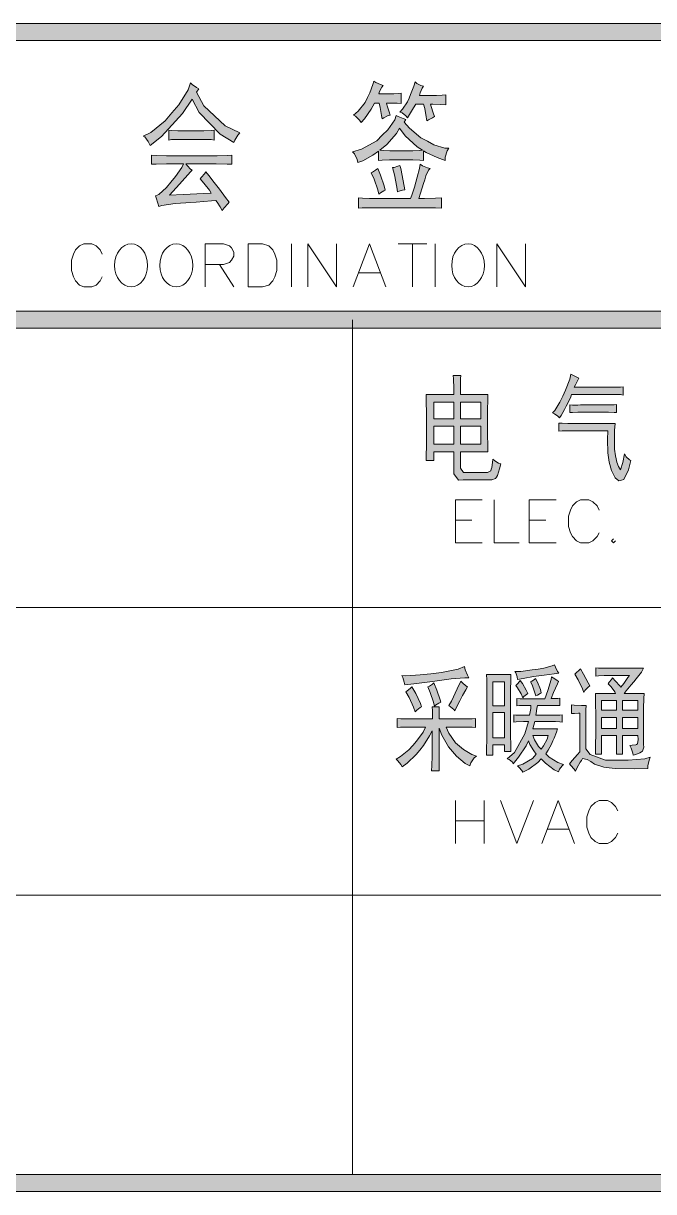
# Model space of a CAD drawing. Header units: millimetres. Extents: x 564 to 880, y 85 to 763.
# Drawn here: x 876.544 to 877.638, y 752.463 to 754.492 of the extents above; entities that cross this region are included whole.
import ezdxf

# ---------------------------------------------------------------- set-up
doc = ezdxf.new("R2010")
doc.units = ezdxf.units.MM

msp = doc.modelspace()

# ---------------------------------------------------------------- hatches: boundary and pattern name
h = msp.add_hatch(color=0)
h.dxf.hatch_style = 2
h.paths.add_polyline_path([(878.8734, 754.4916), (878.8734, 754.4616), (875.3864, 754.4616), (875.3864, 754.4916)])
h = msp.add_hatch(color=0)
h.dxf.hatch_style = 2
h.paths.add_polyline_path([(876.8447, 754.3721), (876.8569, 754.3485), (876.8944, 754.3135), (876.9195, 754.3017), (876.9163, 754.2977), (876.9112, 754.2891), (876.9095, 754.2845), (876.8855, 754.2991), (876.849, 754.3367), (876.8368, 754.36), (876.8204, 754.3349), (876.7839, 754.2949), (876.7642, 754.2798), (876.7606, 754.2866), (876.7545, 754.2945), (876.752, 754.2959), (876.7653, 754.302), (876.79, 754.3224), (876.8018, 754.3364), (876.8136, 754.3503), (876.8297, 754.3764), (876.834, 754.3882), (876.8372, 754.3854), (876.8447, 754.38), (876.8486, 754.3779)])
h = msp.add_hatch(color=0)
h.dxf.hatch_style = 2
h.paths.add_polyline_path([(877.2, 754.3525), (877.1928, 754.3528), (877.1799, 754.3532), (877.1742, 754.3532), (877.1757, 754.3482), (877.1789, 754.3378), (877.1807, 754.3324), (877.1764, 754.3313), (877.1696, 754.3278), (877.1667, 754.326), (877.166, 754.3317), (877.1635, 754.3453), (877.1617, 754.3532), (877.1538, 754.3532), (877.1477, 754.3428), (877.1363, 754.326), (877.1306, 754.3195), (877.1277, 754.3235), (877.1209, 754.3303), (877.1173, 754.3324), (877.1252, 754.3392), (877.1374, 754.3542), (877.1417, 754.3628), (877.1456, 754.3711), (877.151, 754.3854), (877.1524, 754.3911), (877.156, 754.389), (877.1642, 754.3854), (877.1689, 754.3836), (877.1664, 754.3807), (877.1624, 754.3736), (877.161, 754.3693), (877.1828, 754.3693), (877.1871, 754.3693), (877.1957, 754.3696), (877.2, 754.3703)])
h = msp.add_hatch(color=0)
h.dxf.hatch_style = 2
h.paths.add_polyline_path([(877.2576, 754.3299), (877.2544, 754.3278), (877.2476, 754.3242), (877.2443, 754.3224), (877.2436, 754.3292), (877.2408, 754.3439), (877.2386, 754.3514), (877.2254, 754.3514), (877.2215, 754.3449), (877.2143, 754.3331), (877.2111, 754.3278), (877.2079, 754.3313), (877.2014, 754.336), (877.1978, 754.3374), (877.2025, 754.3428), (877.2107, 754.3553), (877.2136, 754.3618), (877.2164, 754.3682), (877.2218, 754.3825), (877.224, 754.39), (877.2272, 754.3875), (877.2343, 754.3839), (877.2386, 754.3825), (877.2365, 754.3793), (877.2329, 754.3711), (877.2315, 754.3664), (877.2576, 754.3664), (877.2612, 754.3664), (877.2712, 754.3671), (877.2776, 754.3675), (877.2776, 754.3503), (877.268, 754.351), (877.2547, 754.3514), (877.2508, 754.3514), (877.2522, 754.3471), (877.2558, 754.3364)])
h = msp.add_hatch(color=0)
h.paths.add_polyline_path([(877.2762, 754.2534), (877.2622, 754.2587), (877.2436, 754.2673), (877.2386, 754.2705), (877.2386, 754.2534), (877.2322, 754.2541), (877.22, 754.2544), (877.2139, 754.2544), (877.1864, 754.2544), (877.1799, 754.2544), (877.1671, 754.2541), (877.1603, 754.2534), (877.1603, 754.2695), (877.1506, 754.263), (877.1331, 754.253), (877.1248, 754.2498), (877.1234, 754.2555), (877.1188, 754.2648), (877.1152, 754.2684), (877.1313, 754.2734), (877.1574, 754.2877), (877.1671, 754.2974), (877.1767, 754.307), (877.1889, 754.3242), (877.1914, 754.3317), (877.195, 754.3299), (877.2032, 754.3263), (877.2082, 754.3249), (877.2053, 754.3203), (877.2143, 754.3095), (877.2343, 754.2927), (877.2454, 754.287), (877.2565, 754.2809), (877.2755, 754.2752), (877.283, 754.2752), (877.2801, 754.2705), (877.2765, 754.2594)])
h.paths.add_polyline_path([(877.1631, 754.2712), (877.1689, 754.2709), (877.1803, 754.2705), (877.1864, 754.2705), (877.2139, 754.2705), (877.22, 754.2705), (877.2315, 754.2709), (877.2372, 754.2712), (877.2275, 754.277), (877.2071, 754.2963), (877.1971, 754.3099), (877.1921, 754.3006), (877.1749, 754.2813)])
h = msp.add_hatch(color=0)
h.dxf.hatch_style = 2
h.paths.add_polyline_path([(876.8494, 754.3052), (876.8572, 754.3052), (876.8701, 754.3056), (876.8751, 754.3063), (876.8751, 754.2891), (876.8697, 754.2898), (876.8569, 754.2902), (876.8494, 754.2902), (876.8193, 754.2902), (876.8125, 754.2902), (876.8011, 754.2898), (876.7964, 754.2891), (876.7964, 754.3063), (876.8011, 754.3056), (876.8121, 754.3052), (876.8186, 754.3052)])
h = msp.add_hatch(color=0)
h.dxf.hatch_style = 2
h.paths.add_polyline_path([(876.8368, 754.2365), (876.8343, 754.234), (876.815, 754.2126), (876.7978, 754.1932), (876.8211, 754.1943), (876.8572, 754.1961), (876.8701, 754.1968), (876.8669, 754.2018), (876.8572, 754.214), (876.8508, 754.2215), (876.8533, 754.2244), (876.8583, 754.2305), (876.8608, 754.2337), (876.8658, 754.2276), (876.8751, 754.2154), (876.8798, 754.2097), (876.8844, 754.204), (876.8951, 754.1893), (876.9012, 754.1811), (876.8987, 754.1782), (876.8926, 754.1711), (876.8891, 754.1668), (876.8858, 754.1728), (876.8805, 754.1814), (876.8783, 754.1839), (876.8705, 754.1832), (876.844, 754.1814), (876.8257, 754.18), (876.8075, 754.1786), (876.7842, 754.1754), (876.7789, 754.1736), (876.7771, 754.1796), (876.7742, 754.1889), (876.7731, 754.1922), (876.7789, 754.1947), (876.7925, 754.2065), (876.8, 754.2161), (876.8078, 754.2258), (876.8189, 754.2415), (876.8218, 754.248), (876.8014, 754.248), (876.7921, 754.248), (876.7742, 754.2473), (876.7663, 754.2469), (876.7663, 754.263), (876.7746, 754.2623), (876.7921, 754.2619), (876.8007, 754.2619), (876.8715, 754.2619), (876.8801, 754.2619), (876.8977, 754.2623), (876.9059, 754.263), (876.9059, 754.2469), (876.8977, 754.2473), (876.8787, 754.248), (876.8687, 754.248), (876.8261, 754.248), (876.829, 754.244), (876.8343, 754.2383)])
h = msp.add_hatch(color=0)
h.dxf.hatch_style = 2
h.paths.add_polyline_path([(877.151, 754.1714), (877.1452, 754.1714), (877.1324, 754.1711), (877.1256, 754.1707), (877.1256, 754.1886), (877.1327, 754.1879), (877.1452, 754.1875), (877.1503, 754.1875), (877.2161, 754.1875), (877.2182, 754.1932), (877.2229, 754.2072), (877.2254, 754.2158), (877.2279, 754.2244), (877.2315, 754.2398), (877.2329, 754.2469), (877.2368, 754.2444), (877.2454, 754.2408), (877.2501, 754.2394), (877.2476, 754.2365), (877.2429, 754.2269), (877.2408, 754.2201), (877.2386, 754.2133), (877.2336, 754.1968), (877.2308, 754.1875), (877.2404, 754.1875), (877.2597, 754.1879), (877.2698, 754.1886), (877.2698, 754.1707), (877.2597, 754.1711), (877.2451, 754.1714), (877.2401, 754.1714)])
h = msp.add_hatch(color=0)
h.dxf.hatch_style = 2
h.paths.add_polyline_path([(877.1596, 754.2394), (877.1642, 754.2279), (877.1706, 754.2093), (877.1724, 754.2018), (877.1696, 754.2008), (877.1638, 754.1975), (877.161, 754.195), (877.1596, 754.2025), (877.1531, 754.2212), (877.1481, 754.2319), (877.1499, 754.2333), (877.1556, 754.2369)])
h = msp.add_hatch(color=0)
h.dxf.hatch_style = 2
h.paths.add_polyline_path([(877.1935, 754.199), (877.1925, 754.2072), (877.1882, 754.2287), (877.185, 754.2412), (877.1878, 754.2415), (877.1943, 754.2437), (877.1978, 754.2451), (877.1993, 754.2394), (877.2032, 754.2183), (877.2061, 754.2025), (877.2025, 754.2022), (877.1964, 754.2004)])
h = msp.add_hatch(color=0)
h.dxf.hatch_style = 2
h.paths.add_polyline_path([(875.3763, 753.9621), (875.3763, 753.9918), (878.8734, 753.9918), (878.8734, 753.9621)])
h = msp.add_hatch(color=0)
h.paths.add_polyline_path([(877.3728, 753.727), (877.3706, 753.7181), (877.3671, 753.7063), (877.3653, 753.7038), (877.3635, 753.7013), (877.3574, 753.6988), (877.3535, 753.6988), (877.3077, 753.6988), (877.2994, 753.6984), (877.2912, 753.7092), (877.2912, 753.7199), (877.2912, 753.7474), (877.2569, 753.7474), (877.2569, 753.7324), (877.2433, 753.7324), (877.2436, 753.7363), (877.244, 753.7635), (877.244, 753.7868), (877.244, 753.8097), (877.2436, 753.8401), (877.2433, 753.8473), (877.2912, 753.8473), (877.2912, 753.8576), (877.2909, 753.8741), (877.2905, 753.8802), (877.3034, 753.8802), (877.303, 753.8752), (877.3027, 753.8584), (877.3027, 753.8473), (877.3506, 753.8473), (877.3503, 753.8412), (877.3499, 753.8169), (877.3499, 753.7986), (877.3499, 753.7804), (877.3503, 753.755), (877.3506, 753.7474), (877.3027, 753.7474), (877.3027, 753.7263), (877.3027, 753.7192), (877.3084, 753.712), (877.3141, 753.712), (877.3452, 753.712), (877.3499, 753.712), (877.3556, 753.7149), (877.3563, 753.7177), (877.3574, 753.7202), (877.3588, 753.7292), (877.3592, 753.7349), (877.3624, 753.7321), (877.3689, 753.7281)])
h.paths.add_polyline_path([(877.3381, 753.7607), (877.3381, 753.7922), (877.3027, 753.7922), (877.3027, 753.7607)])
h.paths.add_polyline_path([(877.2912, 753.7607), (877.2912, 753.7922), (877.2569, 753.7922), (877.2569, 753.7607)])
h.paths.add_polyline_path([(877.3381, 753.8047), (877.3381, 753.8337), (877.3027, 753.8337), (877.3027, 753.8047)])
h.paths.add_polyline_path([(877.2912, 753.8047), (877.2912, 753.8337), (877.2569, 753.8337), (877.2569, 753.8047)])
h = msp.add_hatch(color=0)
h.dxf.hatch_style = 2
h.paths.add_polyline_path([(877.5084, 753.8755), (877.5066, 753.872), (877.5027, 753.8641), (877.5005, 753.8598), (877.5653, 753.8598), (877.5707, 753.8598), (877.5807, 753.8601), (877.5853, 753.8605), (877.5853, 753.8462), (877.5807, 753.8469), (877.5707, 753.8473), (877.5653, 753.8473), (877.4959, 753.8473), (877.4944, 753.8433), (877.4898, 753.8333), (877.4866, 753.8272), (877.4837, 753.8211), (877.4776, 753.8108), (877.4748, 753.8065), (877.4723, 753.8093), (877.4665, 753.8136), (877.463, 753.8151), (877.4669, 753.8194), (877.4755, 753.834), (877.4805, 753.8444), (877.4855, 753.8548), (877.4927, 753.8737), (877.4948, 753.8823), (877.498, 753.8805), (877.5048, 753.877)])
h = msp.add_hatch(color=0)
h.dxf.hatch_style = 2
h.paths.add_polyline_path([(877.5553, 753.829), (877.5599, 753.829), (877.5696, 753.8294), (877.5742, 753.8297), (877.5742, 753.8158), (877.5696, 753.8161), (877.5599, 753.8165), (877.5553, 753.8165), (877.5116, 753.8165), (877.507, 753.8165), (877.4977, 753.8161), (877.493, 753.8158), (877.493, 753.829), (877.4977, 753.8287), (877.507, 753.8287), (877.5116, 753.829)])
h = msp.add_hatch(color=0)
h.dxf.hatch_style = 2
h.paths.add_polyline_path([(877.5989, 753.7324), (877.5946, 753.7163), (877.5864, 753.6995), (877.5825, 753.6984), (877.5782, 753.6974), (877.5714, 753.7027), (877.5681, 753.7092), (877.5653, 753.7152), (877.5613, 753.7296), (877.5599, 753.7378), (877.5588, 753.7457), (877.5581, 753.7689), (877.5588, 753.7843), (877.4941, 753.7843), (877.4894, 753.7843), (877.4794, 753.7839), (877.474, 753.7836), (877.474, 753.7975), (877.4794, 753.7972), (877.4894, 753.7968), (877.4941, 753.7968), (877.5714, 753.7968), (877.5707, 753.7847), (877.5703, 753.766), (877.5703, 753.7592), (877.5703, 753.7524), (877.5721, 753.7406), (877.5732, 753.7353), (877.5746, 753.7299), (877.5774, 753.722), (877.5792, 753.7192), (877.5807, 753.7163), (877.585, 753.7292), (877.5878, 753.7442), (877.591, 753.7392), (877.5964, 753.7335)])
h = msp.add_hatch(color=0)
h.dxf.hatch_style = 2
h.paths.add_polyline_path([(877.3173, 753.3553), (877.3105, 753.3553), (877.2869, 753.3532), (877.2708, 753.351), (877.2544, 753.3489), (877.2222, 753.3446), (877.2064, 753.3428), (877.2053, 753.3478), (877.2028, 753.356), (877.2011, 753.3592), (877.2079, 753.3589), (877.2329, 753.3603), (877.2515, 753.3621), (877.2701, 753.3643), (877.2991, 753.3703), (877.3098, 753.375), (877.3113, 753.3693), (877.3152, 753.3596)])
h = msp.add_hatch(color=0)
h.paths.add_polyline_path([(877.3903, 753.3607), (877.3903, 753.3517), (877.39, 753.3338), (877.39, 753.3253), (877.39, 753.2666), (877.39, 753.2566), (877.3903, 753.2372), (877.3903, 753.2272), (877.3792, 753.2272), (877.3792, 753.239), (877.3592, 753.239), (877.3592, 753.2211), (877.3481, 753.2211), (877.3481, 753.2304), (877.3485, 753.2498), (877.3488, 753.2594), (877.3488, 753.3253), (877.3488, 753.3338), (877.3485, 753.3517), (877.3481, 753.3607)])
h.paths.add_polyline_path([(877.3792, 753.2508), (877.3792, 753.2948), (877.3592, 753.2948), (877.3592, 753.2508)])
h.paths.add_polyline_path([(877.3792, 753.3066), (877.3792, 753.3482), (877.3592, 753.3482), (877.3592, 753.3066)])
h = msp.add_hatch(color=0)
h.dxf.hatch_style = 2
h.paths.add_polyline_path([(877.3975, 753.366), (877.4075, 753.3664), (877.4275, 753.3689), (877.4379, 753.3703), (877.4479, 753.3721), (877.4622, 753.3761), (877.4665, 753.3778), (877.468, 753.3736), (877.4715, 753.366), (877.474, 753.3632), (877.4658, 753.3621), (877.4483, 753.36), (877.4393, 753.3589), (877.43, 753.3575), (877.4118, 753.3539), (877.4021, 753.3521), (877.4014, 753.3567), (877.3989, 753.3639)])
h = msp.add_hatch(color=0)
h.dxf.hatch_style = 2
h.paths.add_polyline_path([(877.5116, 753.371), (877.5166, 753.3614), (877.5245, 753.3467), (877.5277, 753.341), (877.5245, 753.3388), (877.5191, 753.3331), (877.517, 753.3299), (877.5148, 753.336), (877.5073, 753.3517), (877.5016, 753.3614), (877.5041, 753.3639), (877.5091, 753.3685)])
h = msp.add_hatch(color=0)
h.paths.add_polyline_path([(877.6211, 753.3718), (877.6172, 753.3653), (877.6082, 753.3535), (877.6039, 753.3482), (877.5993, 753.3428), (877.591, 753.3324), (877.5875, 753.3278), (877.6218, 753.3278), (877.6215, 753.3192), (877.6211, 753.3024), (877.6211, 753.2941), (877.6211, 753.2397), (877.6215, 753.2347), (877.6193, 753.2279), (877.6172, 753.2265), (877.6147, 753.2251), (877.6075, 753.2222), (877.6029, 753.2211), (877.6025, 753.2244), (877.5993, 753.2329), (877.5971, 753.2376), (877.6014, 753.238), (877.6075, 753.239), (877.6089, 753.2397), (877.6104, 753.2405), (877.6114, 753.248), (877.6111, 753.2548), (877.5846, 753.2548), (877.5846, 753.2226), (877.5742, 753.2226), (877.5742, 753.2548), (877.5481, 753.2548), (877.5481, 753.2226), (877.5377, 753.2226), (877.5377, 753.2354), (877.5381, 753.2616), (877.5381, 753.2744), (877.5381, 753.2873), (877.5377, 753.3142), (877.5377, 753.3278), (877.5724, 753.3278), (877.571, 753.331), (877.5646, 753.3396), (877.5596, 753.3449), (877.5613, 753.3474), (877.5653, 753.3524), (877.5671, 753.3553), (877.5724, 753.3496), (877.5796, 753.3414), (877.5817, 753.3388), (877.5864, 753.3453), (877.5939, 753.3557), (877.5964, 753.3592), (877.5588, 753.3592), (877.5528, 753.3592), (877.5427, 753.3589), (877.5381, 753.3582), (877.5381, 753.3725), (877.5427, 753.3721), (877.5524, 753.3718), (877.5578, 753.3718)])
h.paths.add_polyline_path([(877.6111, 753.2673), (877.6111, 753.2863), (877.5846, 753.2863), (877.5846, 753.2673)])
h.paths.add_polyline_path([(877.5742, 753.2673), (877.5742, 753.2863), (877.5481, 753.2863), (877.5481, 753.2673)])
h.paths.add_polyline_path([(877.6111, 753.2988), (877.6111, 753.316), (877.5846, 753.316), (877.5846, 753.2988)])
h.paths.add_polyline_path([(877.5742, 753.2988), (877.5742, 753.316), (877.5481, 753.316), (877.5481, 753.2988)])
h = msp.add_hatch(color=0)
h.dxf.hatch_style = 2
h.paths.add_polyline_path([(877.2569, 753.3467), (877.2619, 753.3338), (877.2676, 753.317), (877.2687, 753.3127), (877.2655, 753.3113), (877.2597, 753.3077), (877.2576, 753.3056), (877.2562, 753.3127), (877.2504, 753.3295), (877.2461, 753.3396), (877.249, 753.3406), (877.2544, 753.3442)])
h = msp.add_hatch(color=0)
h.dxf.hatch_style = 2
h.paths.add_polyline_path([(877.3152, 753.3396), (877.312, 753.3346), (877.3062, 753.3245), (877.3041, 753.3199), (877.3016, 753.3152), (877.2962, 753.3041), (877.2934, 753.2981), (877.2912, 753.3002), (877.2859, 753.3049), (877.2826, 753.3074), (877.2873, 753.3149), (877.2973, 753.336), (877.3034, 753.3496), (877.3066, 753.3467), (877.3123, 753.3414)])
h = msp.add_hatch(color=0)
h.paths.add_polyline_path([(877.4018, 753.2022), (877.4114, 753.205), (877.4279, 753.2151), (877.4347, 753.2226), (877.4304, 753.2283), (877.4236, 753.2397), (877.4211, 753.2455), (877.4172, 753.2372), (877.4039, 753.2176), (877.3946, 753.2061), (877.3932, 753.209), (877.3878, 753.2133), (877.3839, 753.2147), (877.3968, 753.2258), (877.415, 753.258), (877.4211, 753.2791), (877.4122, 753.2791), (877.3996, 753.2787), (877.3957, 753.2784), (877.3957, 753.2909), (877.3993, 753.2905), (877.4129, 753.2902), (877.4229, 753.2902), (877.4236, 753.2931), (877.425, 753.302), (877.425, 753.3074), (877.4172, 753.3074), (877.4054, 753.307), (877.4011, 753.3066), (877.4011, 753.3192), (877.4064, 753.3188), (877.4168, 753.3185), (877.4218, 753.3185), (877.4494, 753.3185), (877.4547, 753.3331), (877.4605, 753.3524), (877.4612, 753.3567), (877.464, 753.3549), (877.4701, 753.351), (877.4733, 753.3489), (877.4712, 753.3449), (877.4647, 753.3299), (877.4605, 753.3192), (877.4644, 753.3192), (877.4719, 753.3195), (877.4758, 753.3199), (877.4758, 753.3074), (877.4365, 753.3074), (877.4358, 753.302), (877.4347, 753.2931), (877.434, 753.2902), (877.463, 753.2902), (877.4672, 753.2902), (877.4755, 753.2905), (877.4794, 753.2909), (877.4794, 753.2784), (877.4758, 753.2787), (877.468, 753.2791), (877.4633, 753.2791), (877.4322, 753.2791), (877.4286, 753.2666), (877.4712, 753.2666), (877.4698, 753.2609), (877.4658, 753.2505), (877.4633, 753.2455), (877.4612, 753.2401), (877.4551, 753.2294), (877.4511, 753.2233), (877.4569, 753.2176), (877.4723, 753.2079), (877.4816, 753.2047), (877.4794, 753.2025), (877.4751, 753.1964), (877.4733, 753.1918), (877.4658, 753.1954), (877.4504, 753.2068), (877.4429, 753.2147), (877.4372, 753.2079), (877.4215, 753.1964), (877.4111, 753.1911), (877.4096, 753.1943), (877.405, 753.1997)])
h.paths.add_polyline_path([(877.4429, 753.2312), (877.4469, 753.2372), (877.4533, 753.2487), (877.4551, 753.2548), (877.4286, 753.2548), (877.4318, 753.2476), (877.4386, 753.2358)])
h = msp.add_hatch(color=0)
h.dxf.hatch_style = 2
h.paths.add_polyline_path([(877.4068, 753.3507), (877.4104, 753.3453), (877.4168, 753.3338), (877.42, 753.3278), (877.4175, 753.3263), (877.4132, 753.3227), (877.4111, 753.3206), (877.4082, 753.3274), (877.4021, 753.3378), (877.3993, 753.3417), (877.4018, 753.3446), (877.4054, 753.3489)])
h = msp.add_hatch(color=0)
h.dxf.hatch_style = 2
h.paths.add_polyline_path([(877.434, 753.3238), (877.4318, 753.331), (877.4272, 753.3431), (877.4247, 753.3482), (877.4268, 753.3492), (877.4315, 753.3524), (877.4333, 753.3542), (877.4368, 753.3474), (877.4418, 753.3349), (877.4433, 753.3292), (877.4411, 753.3278), (877.4365, 753.3249)])
h = msp.add_hatch(color=0)
h.dxf.hatch_style = 2
h.paths.add_polyline_path([(877.2186, 753.3396), (877.2254, 753.3278), (877.2336, 753.3106), (877.235, 753.3049), (877.2329, 753.3034), (877.2272, 753.2991), (877.224, 753.2963), (877.2215, 753.3041), (877.2136, 753.3213), (877.2079, 753.331), (877.2104, 753.3324), (877.2157, 753.3367)])
h = msp.add_hatch(color=0)
h.dxf.hatch_style = 2
h.paths.add_polyline_path([(877.2544, 753.2837), (877.2544, 753.2873), (877.2544, 753.2981), (877.254, 753.3049), (877.2662, 753.3049), (877.2658, 753.2988), (877.2658, 753.288), (877.2658, 753.2837), (877.308, 753.2837), (877.3123, 753.2837), (877.3231, 753.2841), (877.3291, 753.2845), (877.3291, 753.2687), (877.3231, 753.2694), (877.3127, 753.2698), (877.3088, 753.2698), (877.278, 753.2698), (877.2826, 753.2591), (877.2944, 753.2426), (877.3012, 753.2365), (877.3084, 753.2308), (877.3227, 753.2222), (877.3306, 753.2193), (877.3266, 753.2161), (877.3209, 753.2075), (877.3191, 753.2022), (877.3109, 753.2065), (877.2959, 753.219), (877.2891, 753.2272), (877.2819, 753.2354), (877.2708, 753.2558), (877.2662, 753.268), (877.2658, 753.2258), (877.2658, 753.219), (877.2658, 753.2029), (877.2662, 753.1936), (877.2526, 753.1936), (877.2533, 753.2032), (877.254, 753.2193), (877.254, 753.2258), (877.254, 753.2634), (877.2494, 753.2544), (877.2386, 753.2376), (877.2322, 753.2297), (877.2257, 753.2219), (877.2104, 753.2072), (877.2014, 753.2007), (877.1996, 753.2047), (877.1943, 753.2111), (877.191, 753.214), (877.1986, 753.2183), (877.2132, 753.2301), (877.22, 753.2376), (877.2268, 753.2451), (877.2379, 753.2609), (877.2422, 753.2698), (877.2229, 753.2698), (877.1986, 753.2694), (877.1932, 753.2687), (877.1932, 753.2845), (877.1996, 753.2841), (877.23, 753.2837)])
h = msp.add_hatch(color=0)
h.dxf.hatch_style = 2
h.paths.add_polyline_path([(877.5213, 753.3074), (877.5209, 753.2995), (877.5206, 753.2852), (877.5206, 753.2791), (877.5206, 753.2319), (877.5281, 753.2222), (877.5549, 753.2122), (877.5746, 753.2122), (877.5943, 753.2122), (877.6232, 753.2147), (877.6322, 753.2172), (877.6308, 753.2122), (877.6286, 753.2025), (877.6283, 753.1975), (877.6046, 753.1972), (877.5714, 753.1979), (877.5613, 753.199), (877.5517, 753.2), (877.5356, 753.2054), (877.5295, 753.2097), (877.5231, 753.2136), (877.5148, 753.2151), (877.513, 753.2118), (877.5109, 753.209), (877.5059, 753.1993), (877.503, 753.1929), (877.5002, 753.1968), (877.4948, 753.2032), (877.4923, 753.2061), (877.4969, 753.2115), (877.5062, 753.2219), (877.5105, 753.2265), (877.5105, 753.2941), (877.508, 753.2941), (877.5009, 753.2934), (877.4959, 753.2931), (877.4959, 753.3081), (877.5005, 753.3077), (877.513, 753.3074)])
h = msp.add_hatch(color=0)
h.dxf.hatch_style = 2
h.paths.add_polyline_path([(875.3864, 752.463), (875.3864, 752.493), (878.8734, 752.493), (878.8734, 752.463)])

# ---------------------------------------------------------------- linework, layer by layer
at = {"color": 0, "lineweight": 0}
for points in [[(878.8734, 754.4916), (878.8734, 754.4616), (875.3864, 754.4616), (875.3864, 754.4916)], [(876.8447, 754.3721), (876.8569, 754.3485), (876.8944, 754.3135), (876.9195, 754.3017), (876.9163, 754.2977), (876.9112, 754.2891), (876.9095, 754.2845), (876.8855, 754.2991), (876.849, 754.3367), (876.8368, 754.36), (876.8204, 754.3349), (876.7839, 754.2949), (876.7642, 754.2798), (876.7606, 754.2866), (876.7545, 754.2945), (876.752, 754.2959), (876.7653, 754.302), (876.79, 754.3224), (876.8018, 754.3364), (876.8136, 754.3503), (876.8297, 754.3764), (876.834, 754.3882), (876.8372, 754.3854), (876.8447, 754.38), (876.8486, 754.3779)], [(877.2, 754.3525), (877.1928, 754.3528), (877.1799, 754.3532), (877.1742, 754.3532), (877.1757, 754.3482), (877.1789, 754.3378), (877.1807, 754.3324), (877.1764, 754.3313), (877.1696, 754.3278), (877.1667, 754.326), (877.166, 754.3317), (877.1635, 754.3453), (877.1617, 754.3532), (877.1538, 754.3532), (877.1477, 754.3428), (877.1363, 754.326), (877.1306, 754.3195), (877.1277, 754.3235), (877.1209, 754.3303), (877.1173, 754.3324), (877.1252, 754.3392), (877.1374, 754.3542), (877.1417, 754.3628), (877.1456, 754.3711), (877.151, 754.3854), (877.1524, 754.3911), (877.156, 754.389), (877.1642, 754.3854), (877.1689, 754.3836), (877.1664, 754.3807), (877.1624, 754.3736), (877.161, 754.3693), (877.1828, 754.3693), (877.1871, 754.3693), (877.1957, 754.3696), (877.2, 754.3703)], [(877.2576, 754.3299), (877.2544, 754.3278), (877.2476, 754.3242), (877.2443, 754.3224), (877.2436, 754.3292), (877.2408, 754.3439), (877.2386, 754.3514), (877.2254, 754.3514), (877.2215, 754.3449), (877.2143, 754.3331), (877.2111, 754.3278), (877.2079, 754.3313), (877.2014, 754.336), (877.1978, 754.3374), (877.2025, 754.3428), (877.2107, 754.3553), (877.2136, 754.3618), (877.2164, 754.3682), (877.2218, 754.3825), (877.224, 754.39), (877.2272, 754.3875), (877.2343, 754.3839), (877.2386, 754.3825), (877.2365, 754.3793), (877.2329, 754.3711), (877.2315, 754.3664), (877.2576, 754.3664), (877.2612, 754.3664), (877.2712, 754.3671), (877.2776, 754.3675), (877.2776, 754.3503), (877.268, 754.351), (877.2547, 754.3514), (877.2508, 754.3514), (877.2522, 754.3471), (877.2558, 754.3364)], [(877.2762, 754.2534), (877.2622, 754.2587), (877.2436, 754.2673), (877.2386, 754.2705), (877.2386, 754.2534), (877.2322, 754.2541), (877.22, 754.2544), (877.2139, 754.2544), (877.1864, 754.2544), (877.1799, 754.2544), (877.1671, 754.2541), (877.1603, 754.2534), (877.1603, 754.2695), (877.1506, 754.263), (877.1331, 754.253), (877.1248, 754.2498), (877.1234, 754.2555), (877.1188, 754.2648), (877.1152, 754.2684), (877.1313, 754.2734), (877.1574, 754.2877), (877.1671, 754.2974), (877.1767, 754.307), (877.1889, 754.3242), (877.1914, 754.3317), (877.195, 754.3299), (877.2032, 754.3263), (877.2082, 754.3249), (877.2053, 754.3203), (877.2143, 754.3095), (877.2343, 754.2927), (877.2454, 754.287), (877.2565, 754.2809), (877.2755, 754.2752), (877.283, 754.2752), (877.2801, 754.2705), (877.2765, 754.2594)], [(876.8494, 754.3052), (876.8572, 754.3052), (876.8701, 754.3056), (876.8751, 754.3063), (876.8751, 754.2891), (876.8697, 754.2898), (876.8569, 754.2902), (876.8494, 754.2902), (876.8193, 754.2902), (876.8125, 754.2902), (876.8011, 754.2898), (876.7964, 754.2891), (876.7964, 754.3063), (876.8011, 754.3056), (876.8121, 754.3052), (876.8186, 754.3052)], [(877.1631, 754.2712), (877.1689, 754.2709), (877.1803, 754.2705), (877.1864, 754.2705), (877.2139, 754.2705), (877.22, 754.2705), (877.2315, 754.2709), (877.2372, 754.2712), (877.2275, 754.277), (877.2071, 754.2963), (877.1971, 754.3099), (877.1921, 754.3006), (877.1749, 754.2813)], [(876.8368, 754.2365), (876.8343, 754.234), (876.815, 754.2126), (876.7978, 754.1932), (876.8211, 754.1943), (876.8572, 754.1961), (876.8701, 754.1968), (876.8669, 754.2018), (876.8572, 754.214), (876.8508, 754.2215), (876.8533, 754.2244), (876.8583, 754.2305), (876.8608, 754.2337), (876.8658, 754.2276), (876.8751, 754.2154), (876.8798, 754.2097), (876.8844, 754.204), (876.8951, 754.1893), (876.9012, 754.1811), (876.8987, 754.1782), (876.8926, 754.1711), (876.8891, 754.1668), (876.8858, 754.1728), (876.8805, 754.1814), (876.8783, 754.1839), (876.8705, 754.1832), (876.844, 754.1814), (876.8257, 754.18), (876.8075, 754.1786), (876.7842, 754.1754), (876.7789, 754.1736), (876.7771, 754.1796), (876.7742, 754.1889), (876.7731, 754.1922), (876.7789, 754.1947), (876.7925, 754.2065), (876.8, 754.2161), (876.8078, 754.2258), (876.8189, 754.2415), (876.8218, 754.248), (876.8014, 754.248), (876.7921, 754.248), (876.7742, 754.2473), (876.7663, 754.2469), (876.7663, 754.263), (876.7746, 754.2623), (876.7921, 754.2619), (876.8007, 754.2619), (876.8715, 754.2619), (876.8801, 754.2619), (876.8977, 754.2623), (876.9059, 754.263), (876.9059, 754.2469), (876.8977, 754.2473), (876.8787, 754.248), (876.8687, 754.248), (876.8261, 754.248), (876.829, 754.244), (876.8343, 754.2383)], [(877.151, 754.1714), (877.1452, 754.1714), (877.1324, 754.1711), (877.1256, 754.1707), (877.1256, 754.1886), (877.1327, 754.1879), (877.1452, 754.1875), (877.1503, 754.1875), (877.2161, 754.1875), (877.2182, 754.1932), (877.2229, 754.2072), (877.2254, 754.2158), (877.2279, 754.2244), (877.2315, 754.2398), (877.2329, 754.2469), (877.2368, 754.2444), (877.2454, 754.2408), (877.2501, 754.2394), (877.2476, 754.2365), (877.2429, 754.2269), (877.2408, 754.2201), (877.2386, 754.2133), (877.2336, 754.1968), (877.2308, 754.1875), (877.2404, 754.1875), (877.2597, 754.1879), (877.2698, 754.1886), (877.2698, 754.1707), (877.2597, 754.1711), (877.2451, 754.1714), (877.2401, 754.1714)], [(877.1596, 754.2394), (877.1642, 754.2279), (877.1706, 754.2093), (877.1724, 754.2018), (877.1696, 754.2008), (877.1638, 754.1975), (877.161, 754.195), (877.1596, 754.2025), (877.1531, 754.2212), (877.1481, 754.2319), (877.1499, 754.2333), (877.1556, 754.2369)], [(877.1935, 754.199), (877.1925, 754.2072), (877.1882, 754.2287), (877.185, 754.2412), (877.1878, 754.2415), (877.1943, 754.2437), (877.1978, 754.2451), (877.1993, 754.2394), (877.2032, 754.2183), (877.2061, 754.2025), (877.2025, 754.2022), (877.1964, 754.2004)], [(876.9341, 754.034), (876.9341, 754.1088), (876.9592, 754.1088), (876.9699, 754.1052), (876.9771, 754.0981), (876.9807, 754.0909), (876.9842, 754.0802), (876.9842, 754.0623), (876.9807, 754.0516), (876.9771, 754.0444), (876.9699, 754.0372), (876.9592, 754.034)], [(875.3763, 753.9621), (875.3763, 753.9918), (878.8734, 753.9918), (878.8734, 753.9621)], [(877.3728, 753.727), (877.3706, 753.7181), (877.3671, 753.7063), (877.3653, 753.7038), (877.3635, 753.7013), (877.3574, 753.6988), (877.3535, 753.6988), (877.3077, 753.6988), (877.2994, 753.6984), (877.2912, 753.7092), (877.2912, 753.7199), (877.2912, 753.7474), (877.2569, 753.7474), (877.2569, 753.7324), (877.2433, 753.7324), (877.2436, 753.7363), (877.244, 753.7635), (877.244, 753.7868), (877.244, 753.8097), (877.2436, 753.8401), (877.2433, 753.8473), (877.2912, 753.8473), (877.2912, 753.8576), (877.2909, 753.8741), (877.2905, 753.8802), (877.3034, 753.8802), (877.303, 753.8752), (877.3027, 753.8584), (877.3027, 753.8473), (877.3506, 753.8473), (877.3503, 753.8412), (877.3499, 753.8169), (877.3499, 753.7986), (877.3499, 753.7804), (877.3503, 753.755), (877.3506, 753.7474), (877.3027, 753.7474), (877.3027, 753.7263), (877.3027, 753.7192), (877.3084, 753.712), (877.3141, 753.712), (877.3452, 753.712), (877.3499, 753.712), (877.3556, 753.7149), (877.3563, 753.7177), (877.3574, 753.7202), (877.3588, 753.7292), (877.3592, 753.7349), (877.3624, 753.7321), (877.3689, 753.7281)], [(877.5084, 753.8755), (877.5066, 753.872), (877.5027, 753.8641), (877.5005, 753.8598), (877.5653, 753.8598), (877.5707, 753.8598), (877.5807, 753.8601), (877.5853, 753.8605), (877.5853, 753.8462), (877.5807, 753.8469), (877.5707, 753.8473), (877.5653, 753.8473), (877.4959, 753.8473), (877.4944, 753.8433), (877.4898, 753.8333), (877.4866, 753.8272), (877.4837, 753.8211), (877.4776, 753.8108), (877.4748, 753.8065), (877.4723, 753.8093), (877.4665, 753.8136), (877.463, 753.8151), (877.4669, 753.8194), (877.4755, 753.834), (877.4805, 753.8444), (877.4855, 753.8548), (877.4927, 753.8737), (877.4948, 753.8823), (877.498, 753.8805), (877.5048, 753.877)], [(877.2912, 753.8047), (877.2912, 753.8337), (877.2569, 753.8337), (877.2569, 753.8047)], [(877.3381, 753.8047), (877.3381, 753.8337), (877.3027, 753.8337), (877.3027, 753.8047)], [(877.5553, 753.829), (877.5599, 753.829), (877.5696, 753.8294), (877.5742, 753.8297), (877.5742, 753.8158), (877.5696, 753.8161), (877.5599, 753.8165), (877.5553, 753.8165), (877.5116, 753.8165), (877.507, 753.8165), (877.4977, 753.8161), (877.493, 753.8158), (877.493, 753.829), (877.4977, 753.8287), (877.507, 753.8287), (877.5116, 753.829)], [(877.2912, 753.7607), (877.2912, 753.7922), (877.2569, 753.7922), (877.2569, 753.7607)], [(877.3381, 753.7607), (877.3381, 753.7922), (877.3027, 753.7922), (877.3027, 753.7607)], [(877.5989, 753.7324), (877.5946, 753.7163), (877.5864, 753.6995), (877.5825, 753.6984), (877.5782, 753.6974), (877.5714, 753.7027), (877.5681, 753.7092), (877.5653, 753.7152), (877.5613, 753.7296), (877.5599, 753.7378), (877.5588, 753.7457), (877.5581, 753.7689), (877.5588, 753.7843), (877.4941, 753.7843), (877.4894, 753.7843), (877.4794, 753.7839), (877.474, 753.7836), (877.474, 753.7975), (877.4794, 753.7972), (877.4894, 753.7968), (877.4941, 753.7968), (877.5714, 753.7968), (877.5707, 753.7847), (877.5703, 753.766), (877.5703, 753.7592), (877.5703, 753.7524), (877.5721, 753.7406), (877.5732, 753.7353), (877.5746, 753.7299), (877.5774, 753.722), (877.5792, 753.7192), (877.5807, 753.7163), (877.585, 753.7292), (877.5878, 753.7442), (877.591, 753.7392), (877.5964, 753.7335)], [(877.3173, 753.3553), (877.3105, 753.3553), (877.2869, 753.3532), (877.2708, 753.351), (877.2544, 753.3489), (877.2222, 753.3446), (877.2064, 753.3428), (877.2053, 753.3478), (877.2028, 753.356), (877.2011, 753.3592), (877.2079, 753.3589), (877.2329, 753.3603), (877.2515, 753.3621), (877.2701, 753.3643), (877.2991, 753.3703), (877.3098, 753.375), (877.3113, 753.3693), (877.3152, 753.3596)], [(877.3903, 753.3607), (877.3903, 753.3517), (877.39, 753.3338), (877.39, 753.3253), (877.39, 753.2666), (877.39, 753.2566), (877.3903, 753.2372), (877.3903, 753.2272), (877.3792, 753.2272), (877.3792, 753.239), (877.3592, 753.239), (877.3592, 753.2211), (877.3481, 753.2211), (877.3481, 753.2304), (877.3485, 753.2498), (877.3488, 753.2594), (877.3488, 753.3253), (877.3488, 753.3338), (877.3485, 753.3517), (877.3481, 753.3607)], [(877.3975, 753.366), (877.4075, 753.3664), (877.4275, 753.3689), (877.4379, 753.3703), (877.4479, 753.3721), (877.4622, 753.3761), (877.4665, 753.3778), (877.468, 753.3736), (877.4715, 753.366), (877.474, 753.3632), (877.4658, 753.3621), (877.4483, 753.36), (877.4393, 753.3589), (877.43, 753.3575), (877.4118, 753.3539), (877.4021, 753.3521), (877.4014, 753.3567), (877.3989, 753.3639)], [(877.5116, 753.371), (877.5166, 753.3614), (877.5245, 753.3467), (877.5277, 753.341), (877.5245, 753.3388), (877.5191, 753.3331), (877.517, 753.3299), (877.5148, 753.336), (877.5073, 753.3517), (877.5016, 753.3614), (877.5041, 753.3639), (877.5091, 753.3685)], [(877.6211, 753.3718), (877.6172, 753.3653), (877.6082, 753.3535), (877.6039, 753.3482), (877.5993, 753.3428), (877.591, 753.3324), (877.5875, 753.3278), (877.6218, 753.3278), (877.6215, 753.3192), (877.6211, 753.3024), (877.6211, 753.2941), (877.6211, 753.2397), (877.6215, 753.2347), (877.6193, 753.2279), (877.6172, 753.2265), (877.6147, 753.2251), (877.6075, 753.2222), (877.6029, 753.2211), (877.6025, 753.2244), (877.5993, 753.2329), (877.5971, 753.2376), (877.6014, 753.238), (877.6075, 753.239), (877.6089, 753.2397), (877.6104, 753.2405), (877.6114, 753.248), (877.6111, 753.2548), (877.5846, 753.2548), (877.5846, 753.2226), (877.5742, 753.2226), (877.5742, 753.2548), (877.5481, 753.2548), (877.5481, 753.2226), (877.5377, 753.2226), (877.5377, 753.2354), (877.5381, 753.2616), (877.5381, 753.2744), (877.5381, 753.2873), (877.5377, 753.3142), (877.5377, 753.3278), (877.5724, 753.3278), (877.571, 753.331), (877.5646, 753.3396), (877.5596, 753.3449), (877.5613, 753.3474), (877.5653, 753.3524), (877.5671, 753.3553), (877.5724, 753.3496), (877.5796, 753.3414), (877.5817, 753.3388), (877.5864, 753.3453), (877.5939, 753.3557), (877.5964, 753.3592), (877.5588, 753.3592), (877.5528, 753.3592), (877.5427, 753.3589), (877.5381, 753.3582), (877.5381, 753.3725), (877.5427, 753.3721), (877.5524, 753.3718), (877.5578, 753.3718)], [(877.2569, 753.3467), (877.2619, 753.3338), (877.2676, 753.317), (877.2687, 753.3127), (877.2655, 753.3113), (877.2597, 753.3077), (877.2576, 753.3056), (877.2562, 753.3127), (877.2504, 753.3295), (877.2461, 753.3396), (877.249, 753.3406), (877.2544, 753.3442)], [(877.3152, 753.3396), (877.312, 753.3346), (877.3062, 753.3245), (877.3041, 753.3199), (877.3016, 753.3152), (877.2962, 753.3041), (877.2934, 753.2981), (877.2912, 753.3002), (877.2859, 753.3049), (877.2826, 753.3074), (877.2873, 753.3149), (877.2973, 753.336), (877.3034, 753.3496), (877.3066, 753.3467), (877.3123, 753.3414)], [(877.3792, 753.3066), (877.3792, 753.3482), (877.3592, 753.3482), (877.3592, 753.3066)], [(877.4018, 753.2022), (877.4114, 753.205), (877.4279, 753.2151), (877.4347, 753.2226), (877.4304, 753.2283), (877.4236, 753.2397), (877.4211, 753.2455), (877.4172, 753.2372), (877.4039, 753.2176), (877.3946, 753.2061), (877.3932, 753.209), (877.3878, 753.2133), (877.3839, 753.2147), (877.3968, 753.2258), (877.415, 753.258), (877.4211, 753.2791), (877.4122, 753.2791), (877.3996, 753.2787), (877.3957, 753.2784), (877.3957, 753.2909), (877.3993, 753.2905), (877.4129, 753.2902), (877.4229, 753.2902), (877.4236, 753.2931), (877.425, 753.302), (877.425, 753.3074), (877.4172, 753.3074), (877.4054, 753.307), (877.4011, 753.3066), (877.4011, 753.3192), (877.4064, 753.3188), (877.4168, 753.3185), (877.4218, 753.3185), (877.4494, 753.3185), (877.4547, 753.3331), (877.4605, 753.3524), (877.4612, 753.3567), (877.464, 753.3549), (877.4701, 753.351), (877.4733, 753.3489), (877.4712, 753.3449), (877.4647, 753.3299), (877.4605, 753.3192), (877.4644, 753.3192), (877.4719, 753.3195), (877.4758, 753.3199), (877.4758, 753.3074), (877.4365, 753.3074), (877.4358, 753.302), (877.4347, 753.2931), (877.434, 753.2902), (877.463, 753.2902), (877.4672, 753.2902), (877.4755, 753.2905), (877.4794, 753.2909), (877.4794, 753.2784), (877.4758, 753.2787), (877.468, 753.2791), (877.4633, 753.2791), (877.4322, 753.2791), (877.4286, 753.2666), (877.4712, 753.2666), (877.4698, 753.2609), (877.4658, 753.2505), (877.4633, 753.2455), (877.4612, 753.2401), (877.4551, 753.2294), (877.4511, 753.2233), (877.4569, 753.2176), (877.4723, 753.2079), (877.4816, 753.2047), (877.4794, 753.2025), (877.4751, 753.1964), (877.4733, 753.1918), (877.4658, 753.1954), (877.4504, 753.2068), (877.4429, 753.2147), (877.4372, 753.2079), (877.4215, 753.1964), (877.4111, 753.1911), (877.4096, 753.1943), (877.405, 753.1997)], [(877.4068, 753.3507), (877.4104, 753.3453), (877.4168, 753.3338), (877.42, 753.3278), (877.4175, 753.3263), (877.4132, 753.3227), (877.4111, 753.3206), (877.4082, 753.3274), (877.4021, 753.3378), (877.3993, 753.3417), (877.4018, 753.3446), (877.4054, 753.3489)], [(877.434, 753.3238), (877.4318, 753.331), (877.4272, 753.3431), (877.4247, 753.3482), (877.4268, 753.3492), (877.4315, 753.3524), (877.4333, 753.3542), (877.4368, 753.3474), (877.4418, 753.3349), (877.4433, 753.3292), (877.4411, 753.3278), (877.4365, 753.3249)], [(877.2186, 753.3396), (877.2254, 753.3278), (877.2336, 753.3106), (877.235, 753.3049), (877.2329, 753.3034), (877.2272, 753.2991), (877.224, 753.2963), (877.2215, 753.3041), (877.2136, 753.3213), (877.2079, 753.331), (877.2104, 753.3324), (877.2157, 753.3367)], [(877.2544, 753.2837), (877.2544, 753.2873), (877.2544, 753.2981), (877.254, 753.3049), (877.2662, 753.3049), (877.2658, 753.2988), (877.2658, 753.288), (877.2658, 753.2837), (877.308, 753.2837), (877.3123, 753.2837), (877.3231, 753.2841), (877.3291, 753.2845), (877.3291, 753.2687), (877.3231, 753.2694), (877.3127, 753.2698), (877.3088, 753.2698), (877.278, 753.2698), (877.2826, 753.2591), (877.2944, 753.2426), (877.3012, 753.2365), (877.3084, 753.2308), (877.3227, 753.2222), (877.3306, 753.2193), (877.3266, 753.2161), (877.3209, 753.2075), (877.3191, 753.2022), (877.3109, 753.2065), (877.2959, 753.219), (877.2891, 753.2272), (877.2819, 753.2354), (877.2708, 753.2558), (877.2662, 753.268), (877.2658, 753.2258), (877.2658, 753.219), (877.2658, 753.2029), (877.2662, 753.1936), (877.2526, 753.1936), (877.2533, 753.2032), (877.254, 753.2193), (877.254, 753.2258), (877.254, 753.2634), (877.2494, 753.2544), (877.2386, 753.2376), (877.2322, 753.2297), (877.2257, 753.2219), (877.2104, 753.2072), (877.2014, 753.2007), (877.1996, 753.2047), (877.1943, 753.2111), (877.191, 753.214), (877.1986, 753.2183), (877.2132, 753.2301), (877.22, 753.2376), (877.2268, 753.2451), (877.2379, 753.2609), (877.2422, 753.2698), (877.2229, 753.2698), (877.1986, 753.2694), (877.1932, 753.2687), (877.1932, 753.2845), (877.1996, 753.2841), (877.23, 753.2837)], [(877.5213, 753.3074), (877.5209, 753.2995), (877.5206, 753.2852), (877.5206, 753.2791), (877.5206, 753.2319), (877.5281, 753.2222), (877.5549, 753.2122), (877.5746, 753.2122), (877.5943, 753.2122), (877.6232, 753.2147), (877.6322, 753.2172), (877.6308, 753.2122), (877.6286, 753.2025), (877.6283, 753.1975), (877.6046, 753.1972), (877.5714, 753.1979), (877.5613, 753.199), (877.5517, 753.2), (877.5356, 753.2054), (877.5295, 753.2097), (877.5231, 753.2136), (877.5148, 753.2151), (877.513, 753.2118), (877.5109, 753.209), (877.5059, 753.1993), (877.503, 753.1929), (877.5002, 753.1968), (877.4948, 753.2032), (877.4923, 753.2061), (877.4969, 753.2115), (877.5062, 753.2219), (877.5105, 753.2265), (877.5105, 753.2941), (877.508, 753.2941), (877.5009, 753.2934), (877.4959, 753.2931), (877.4959, 753.3081), (877.5005, 753.3077), (877.513, 753.3074)], [(877.5742, 753.2988), (877.5742, 753.316), (877.5481, 753.316), (877.5481, 753.2988)], [(877.6111, 753.2988), (877.6111, 753.316), (877.5846, 753.316), (877.5846, 753.2988)], [(877.3792, 753.2508), (877.3792, 753.2948), (877.3592, 753.2948), (877.3592, 753.2508)], [(877.5742, 753.2673), (877.5742, 753.2863), (877.5481, 753.2863), (877.5481, 753.2673)], [(877.6111, 753.2673), (877.6111, 753.2863), (877.5846, 753.2863), (877.5846, 753.2673)], [(877.4429, 753.2312), (877.4469, 753.2372), (877.4533, 753.2487), (877.4551, 753.2548), (877.4286, 753.2548), (877.4318, 753.2476), (877.4386, 753.2358)], [(875.3864, 752.463), (875.3864, 752.493), (878.8734, 752.493), (878.8734, 752.463)]]:
    msp.add_lwpolyline(points, close=True, dxfattribs=at)
for points in [[(876.6808, 754.0909), (876.6773, 754.0981), (876.6701, 754.1052), (876.6629, 754.1088), (876.6486, 754.1088), (876.6415, 754.1052), (876.6343, 754.0981), (876.6307, 754.0909), (876.6272, 754.0802), (876.6272, 754.0623), (876.6307, 754.0516), (876.6343, 754.0444), (876.6415, 754.0372), (876.6486, 754.034), (876.6629, 754.034), (876.6701, 754.0372), (876.6773, 754.0444), (876.6808, 754.0516)], [(876.8594, 754.034), (876.8594, 754.1088), (876.8916, 754.1088), (876.9019, 754.1052), (876.9055, 754.1016), (876.9091, 754.0945), (876.9091, 754.0873), (876.9055, 754.0802), (876.9019, 754.0766), (876.8916, 754.073), (876.8594, 754.073)], [(877.0093, 754.034), (877.0093, 754.1088)], [(877.0379, 754.034), (877.0379, 754.1088), (877.0876, 754.034), (877.0876, 754.1088)], [(877.1163, 754.034), (877.1449, 754.1088), (877.1735, 754.034)], [(877.1946, 754.1088), (877.2447, 754.1088)], [(877.2197, 754.1088), (877.2197, 754.034)], [(877.259, 754.034), (877.259, 754.1088)], [(877.366, 754.034), (877.366, 754.1088), (877.4161, 754.034), (877.4161, 754.1088)], [(876.8844, 754.073), (876.9091, 754.034)], [(877.127, 754.0587), (877.1628, 754.0587)], [(877.1155, 753.9768), (877.1155, 752.492)], [(877.2941, 753.5897), (877.2941, 753.6644), (877.3406, 753.6644)], [(877.3617, 753.6644), (877.3617, 753.5897), (877.4046, 753.5897)], [(877.4225, 753.5897), (877.4225, 753.6644), (877.469, 753.6644)], [(877.5438, 753.6465), (877.5402, 753.6537), (877.5331, 753.6609), (877.5259, 753.6644), (877.5116, 753.6644), (877.5045, 753.6609), (877.4977, 753.6537), (877.4941, 753.6465), (877.4905, 753.6358), (877.4905, 753.6179), (877.4941, 753.6072), (877.4977, 753.6004), (877.5045, 753.5932), (877.5116, 753.5897), (877.5259, 753.5897), (877.5331, 753.5932), (877.5402, 753.6004), (877.5438, 753.6072)], [(877.2941, 753.6287), (877.3227, 753.6287)], [(877.4225, 753.6287), (877.4511, 753.6287)], [(877.2941, 753.5897), (877.3406, 753.5897)], [(877.4225, 753.5897), (877.469, 753.5897)], [(877.5689, 753.5968), (877.5653, 753.5932), (877.5689, 753.5897), (877.5724, 753.5932)], [(875.3763, 753.4773), (878.8734, 753.4773)], [(877.2941, 753.0673), (877.2941, 753.1424)], [(877.3442, 753.1424), (877.3442, 753.0673)], [(877.3724, 753.1424), (877.4011, 753.0673), (877.4297, 753.1424)], [(877.444, 753.0673), (877.4726, 753.1424), (877.5009, 753.0673)], [(877.576, 753.1245), (877.5724, 753.1317), (877.5653, 753.1388), (877.5581, 753.1424), (877.5438, 753.1424), (877.5367, 753.1388), (877.5295, 753.1317), (877.5259, 753.1245), (877.5223, 753.1138), (877.5223, 753.0959), (877.5259, 753.0852), (877.5295, 753.078), (877.5367, 753.0709), (877.5438, 753.0673), (877.5581, 753.0673), (877.5653, 753.0709), (877.5724, 753.078), (877.576, 753.0852)], [(877.2941, 753.1066), (877.3442, 753.1066)], [(877.4547, 753.0923), (877.4905, 753.0923)], [(875.3763, 752.9778), (878.8734, 752.9778)]]:
    msp.add_lwpolyline(points, dxfattribs=at)
for centre, ratio in [((876.7309, 754.0714), 0.76555), ((876.8093, 754.0714), 0.76555), ((877.3161, 754.0714), 0.760766)]:
    msp.add_ellipse(centre, major_axis=(0, 0.0374), ratio=ratio, start_param=0, end_param=6.283185, dxfattribs=at)

doc.saveas('drawing.dxf')
